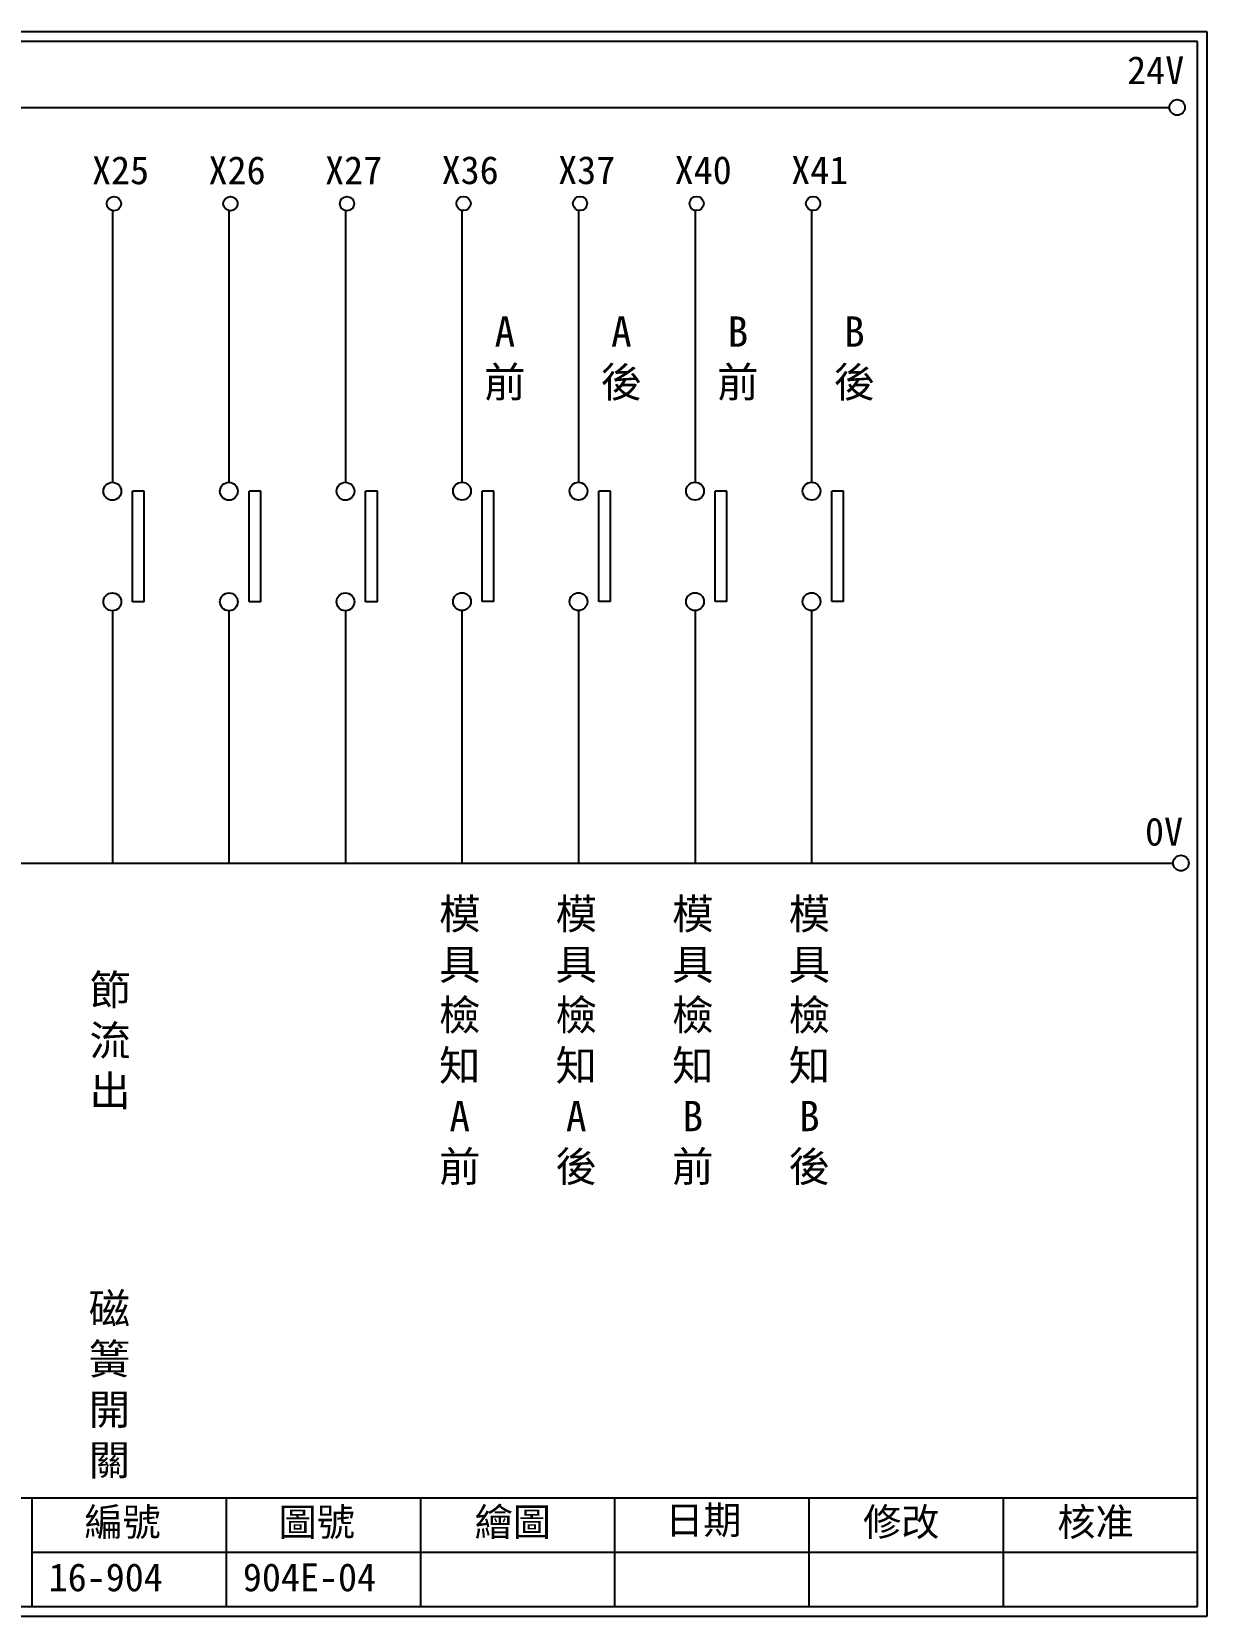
# Model space of a CAD drawing. Extents: x 275 to 562, y 265 to 469.
# Drawn here: x 410.6 to 561.9, y 264.9 to 468.9 of the extents above; entities that cross this region are included whole.
import ezdxf

# ---------------------------------------------------------------- set-up
doc = ezdxf.new("R2010")
doc.units = 0
doc.layers.get('0').update_dxf_attribs({"linetype": 'CONTINUOUS'})
doc.layers.add('圖框層', color=7, linetype='CONTINUOUS')
doc.layers.add('標尺寸層', color=3, linetype='CONTINUOUS')
doc.styles.add('CNS', font='romanc.shx', dxfattribs={"bigfont": 'chineset.shx'})
doc.styles.add('STSL', font='kaiu.ttf')

msp = doc.modelspace()

# ---------------------------------------------------------------- linework, layer by layer
at = {"color": 0}
for p, q in [((425.07, 409.76), (423.56, 409.76)), ((440.07, 409.76), (438.56, 409.76)), ((455.07, 409.76), (453.56, 409.76)), ((470.07, 409.78), (468.56, 409.78)), ((485.07, 409.78), (483.56, 409.78)), ((500.07, 409.78), (498.56, 409.78)), ((515.07, 409.78), (513.56, 409.78)), ((425.07, 395.53), (423.56, 395.53)), ((440.07, 395.53), (438.56, 395.53)), ((455.07, 395.53), (453.56, 395.53)), ((470.07, 395.55), (468.56, 395.55)), ((485.07, 395.55), (483.56, 395.55)), ((500.07, 395.55), (498.56, 395.55)), ((515.07, 395.55), (513.56, 395.55))]:
    msp.add_line(p, q, dxfattribs=at)
for centre in [(558.02, 459.17), (558.5, 361.9)]:
    msp.add_circle(centre, 1, dxfattribs=at)
at = {"layer": '圖框層', "color": 0}
for p, q in [((561.9, 468.91), (274.9, 468.91)), ((560.65, 467.66), (276.15, 467.66)), ((560.65, 266.2), (560.65, 467.66)), ((561.9, 264.95), (561.9, 468.91)), ((276.15, 280.2), (560.65, 280.2)), ((410.65, 266.2), (410.65, 280.2)), ((435.65, 266.2), (435.65, 280.2)), ((460.65, 266.2), (460.65, 280.2)), ((485.65, 266.2), (485.65, 280.2)), ((510.65, 266.2), (510.65, 280.2)), ((535.65, 266.2), (535.65, 280.2)), ((410.65, 273.2), (560.65, 273.2)), ((276.15, 266.2), (560.65, 266.2)), ((274.9, 264.95), (561.9, 264.95))]:
    msp.add_line(p, q, dxfattribs=at)
at = {"layer": '標尺寸層', "color": 0}
for p, q in [((279.42, 459.17), (557.02, 459.17)), ((420.96, 445.84), (420.96, 410.91)), ((435.96, 445.84), (435.96, 410.91)), ((450.96, 445.84), (450.96, 410.91)), ((465.96, 445.86), (465.96, 410.93)), ((480.96, 445.86), (480.96, 410.93)), ((495.96, 445.86), (495.96, 410.93)), ((510.96, 445.86), (510.96, 410.93)), ((423.56, 395.53), (423.56, 409.76)), ((425.07, 395.53), (425.07, 409.76)), ((438.56, 395.53), (438.56, 409.76)), ((440.07, 395.53), (440.07, 409.76)), ((453.56, 395.53), (453.56, 409.76)), ((455.07, 395.53), (455.07, 409.76)), ((468.56, 395.55), (468.56, 409.78)), ((470.07, 395.55), (470.07, 409.78)), ((483.56, 395.55), (483.56, 409.78)), ((485.07, 395.55), (485.07, 409.78)), ((498.56, 395.55), (498.56, 409.78)), ((500.07, 395.55), (500.07, 409.78)), ((513.56, 395.55), (513.56, 409.78)), ((515.07, 395.55), (515.07, 409.78)), ((420.96, 394.38), (420.96, 361.88)), ((420.96, 394.38), (420.96, 361.88)), ((435.96, 394.38), (435.96, 361.88)), ((435.96, 394.38), (435.96, 361.88)), ((450.96, 394.38), (450.96, 361.88)), ((450.96, 394.38), (450.96, 361.88)), ((465.96, 394.41), (465.96, 361.9)), ((465.96, 394.4), (465.96, 361.9)), ((480.96, 394.41), (480.96, 361.9)), ((480.96, 394.4), (480.96, 361.9)), ((495.96, 394.41), (495.96, 361.9)), ((495.96, 394.4), (495.96, 361.9)), ((510.96, 394.41), (510.96, 361.9)), ((510.96, 394.4), (510.96, 361.9)), ((279.63, 361.9), (557.5, 361.9))]:
    msp.add_line(p, q, dxfattribs=at)
for centre, radius in [((421.16, 446.78), 0.92), ((436.16, 446.78), 0.92), ((451.16, 446.78), 0.92), ((466.16, 446.8), 0.92), ((481.16, 446.8), 0.92), ((496.16, 446.8), 0.92), ((511.16, 446.8), 0.92), ((420.96, 409.76), 1.15), ((435.96, 409.76), 1.15), ((450.96, 409.76), 1.15), ((465.96, 409.78), 1.15), ((480.96, 409.78), 1.15), ((495.96, 409.78), 1.15), ((510.96, 409.78), 1.15), ((420.96, 395.53), 1.15), ((435.96, 395.53), 1.15), ((450.96, 395.53), 1.15), ((465.96, 395.55), 1.15), ((480.96, 395.55), 1.15), ((495.96, 395.55), 1.15), ((510.96, 395.55), 1.15)]:
    msp.add_circle(centre, radius, dxfattribs=at)

# ---------------------------------------------------------------- texts
at = {"layer": '圖框層', "color": 0, "style": 'STSL'}
for s, p in [('24V', (551.58, 462.16)), ('X25', (418.34, 449.28)), ('X26', (433.34, 449.28)), ('X27', (448.34, 449.28)), ('X36', (463.34, 449.3)), ('X37', (478.34, 449.3)), ('X40', (493.34, 449.3)), ('X41', (508.34, 449.3)), ('0V', (553.88, 364.15)), ('繪圖', (467.59, 275.29)), ('日期', (492.12, 275.53)), ('編號', (417.36, 275.28)), ('圖號', (442.36, 275.28)), ('修改', (517.59, 275.29)), ('核准', (542.59, 275.29)), ('16-904', (412.76, 268.17)), ('904E-04', (437.76, 268.17))]:
    msp.add_text(s, height=3.6, dxfattribs=at).set_placement(p)
at = {"layer": '標尺寸層', "color": 0, "char_height": 3.9, "width": 4.9608, "attachment_point": 5, "style": 'CNS'}
for s, insert in [('{\\fDFKai-SB|b0|i0|c136|p65;A前}', (471.48, 426.84)), ('{\\fDFKai-SB|b0|i0|c136|p65;A後}', (486.48, 426.84)), ('{\\fDFKai-SB|b0|i0|c136|p65;B前}', (501.48, 426.84)), ('{\\fDFKai-SB|b0|i0|c136|p65;B後}', (516.48, 426.84)), ('{\\fDFKai-SB|b0|i0|c136|p65;模具檢知A前}', (465.67, 338.87)), ('{\\fDFKai-SB|b0|i0|c136|p65;模具檢知\\PA後}', (480.67, 338.87)), ('{\\fDFKai-SB|b0|i0|c136|p65;模具檢知B前}', (495.67, 338.87)), ('{\\fDFKai-SB|b0|i0|c136|p65;模具檢知\\PB後}', (510.67, 338.87)), ('{\\fDFKai-SB|b0|i0|c136|p65;節流出}', (420.67, 338.87)), ('{\\fDFKai-SB|b0|i0|c136|p65;磁簧開關}', (420.58, 294.6))]:
    msp.add_mtext(s, dxfattribs=dict(at, insert=insert))

doc.saveas('drawing.dxf')
